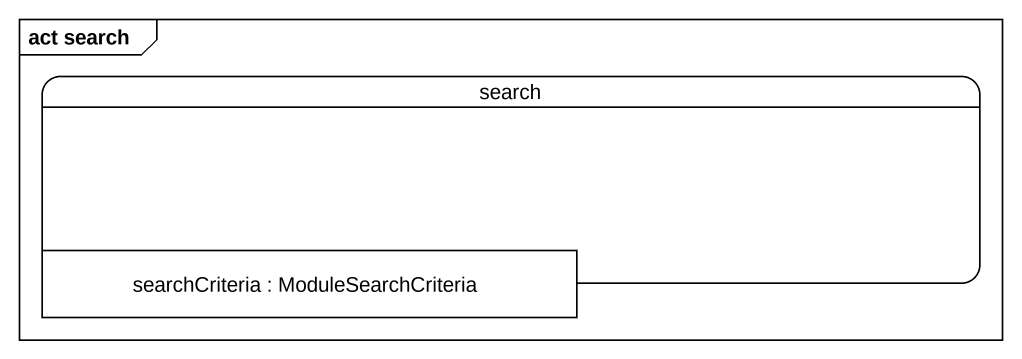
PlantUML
@startuml
mainframe act search
hide empty description
state search {
  state "searchCriteria : ModuleSearchCriteria" as searchCriteria <<object>>
}
@enduml
